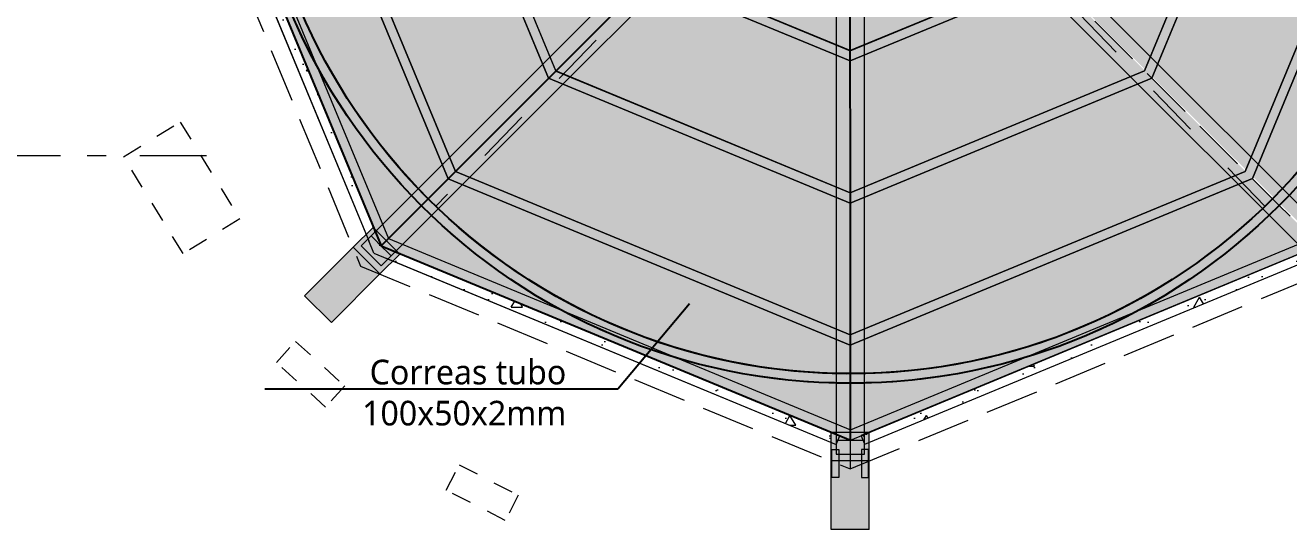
# Model space of a CAD drawing. Header units: metres. Extents: x 27 to 147, y -173 to 8.
# Drawn here: x 41.57 to 48.23, y -105.31 to -102.65 of the extents above; entities that cross this region are included whole.
import ezdxf
from ezdxf import colors
from ezdxf.entities.mleader import LeaderData, LeaderLine
from ezdxf.math import Vec2, Vec3

# ---------------------------------------------------------------- set-up
doc = ezdxf.new("R2010")
doc.units = ezdxf.units.M
doc.set_wipeout_variables(frame=1)
for name, pattern in [('Dashed', [0.564444446563721, 0.28222222328186, -0.282222223281861]), ('Dot & Dashed', [0.670277762413025, 0.352777767181396, -0.176388883590699, 0, -0.14111111164093]), ('Hidden Line', [0.158749999999965, 0.10583333333331, -0.052916666666655]), ('Línea Oculta', [0.39122222328185996, 0.28222222328186, -0.109]), ('Wipeout_Contour', [1, 0, -1])]:
    doc.linetypes.add(name, pattern=pattern)
for name, color, linetype, lineweight in [('ARQ _ Elementos 2D_Pluma_Nº__1', 7, 'Continuous', 5), ('Drawing & Figure_Pen_No__122', 9, 'Continuous', 13), ('Estructura – Carga_Pen_No__1', 7, 'Continuous', 13), ('letras sr', 7, 'Continuous', 5), ('MOD _ Estructura Compleja_Pluma_Nº__20', 7, 'Continuous', 5), ('MOD _ Forma_Pluma_Nº__2', 8, 'Continuous', 5), ('MOD _ Forma_Pluma_Nº__20', 7, 'Continuous', 5), ('Structural - Bearing_Pluma_Nº__2', 8, 'Continuous', 5)]:
    doc.layers.add(name, color=color, linetype=linetype, lineweight=lineweight)
for name, color, linetype, lineweight, true_color in [('INT _ Mobiliario_Pluma_Nº__90', 7, 'Continuous', 0, 0xc5ff15), ('Structural - Bearing_Pen_No__167', 7, 'Continuous', 13, 0x6a6a6a), ('Structural - Bearing_Pen_No__87', 7, 'Continuous', 20, 0x6a6a6a), ('Structural - Bearing_Pluma_Nº__123', 7, 'Continuous', 0, 0x008020), ('Structural - Bearing_Pluma_Nº__167', 7, 'Continuous', 0, 0x009fd5), ('Structural - Bearing_Pluma_Nº__27', 7, 'Continuous', 0, 0x6a6a6a)]:
    doc.layers.add(name, color=color, linetype=linetype, lineweight=lineweight, true_color=true_color)
doc.layers.add('Structural - Bearing', color=7, linetype='Continuous')
doc.styles.add('Generales', font='trebuc.ttf', dxfattribs={"height": 0.1})
pattern_1 = [(0, (-157.1083220948693, -142.79772294349), (0, 0.6235383155021312), [0.0600000023842, -0.300000011921]), (0, (-156.9283220877167, -142.4859537984872), (0, 0.6235383155021312), [0.0600000023842, -0.300000011921]), (60.00000000000014, (-157.1083220948693, -142.79772294349), (-0.5400000214578027, 0.3117691577510643), [0.0600000023842, -0.3000000119210001]), (60.00000000000014, (-156.7483220805641, -142.79772294349), (-0.5400000214578027, 0.3117691577510643), [0.0600000023842, -0.3000000119210001]), (120.0000000000003, (-157.0483220924851, -142.79772294349), (0.5400000214578003, 0.3117691577510681), [0.06000000238419995, -0.3000000119209996]), (120.0000000000003, (-156.6883220781799, -142.79772294349), (0.5400000214578003, 0.3117691577510681), [0.06000000238419995, -0.3000000119209996]), (0, (-157.1083220948693, -142.7377229411057), (0, 0.1200000047684), [0, -0.1200000047684, 0, -0.1800000071526]), (44.99999999999999, (-157.0483220924851, -142.7377229411057), (-0.08485281711415364, 0.08485281711415371), [0, -0.0900000035763, 0, -0.1500000059605])]

msp = doc.modelspace()

# ---------------------------------------------------------------- hatches: boundary and pattern name
at = {"transparency": 33554610}
h = msp.add_hatch(color=256, dxfattribs=at)
h.set_gradient(color1=(16, 86, 137), color2=(199, 200, 202), rotation=111.00000000000001, tint=1, name='INVSPHERICAL')
h.paths.add_polyline_path([(42.41952656784434, -101.3403598941321), (43.44528548575183, -103.8149717715728), (45.91952448844253, -101.3394686586289)])
h = msp.add_hatch(color=256, dxfattribs=at)
h.set_gradient(color1=(16, 86, 137), color2=(199, 200, 202), rotation=111.00000000000001, tint=1, name='INVSPHERICAL')
h.paths.add_polyline_path([(43.44528530931756, -103.8149718993168), (45.92042097261557, -104.8394652055795), (45.91952461416977, -101.3394689911284)])
h = msp.add_hatch(color=256, dxfattribs=at)
h.set_gradient(color1=(16, 86, 137), color2=(199, 200, 202), rotation=111.00000000000001, tint=1, name='INVSPHERICAL')
h.paths.add_polyline_path([(49.41950631734394, -101.328040377011), (48.40183093382833, -103.8068839967543), (45.91953066921356, -101.3394643524855)])
h = msp.add_hatch(color=256, dxfattribs=at)
h.set_gradient(color1=(16, 86, 137), color2=(199, 200, 202), rotation=111.00000000000001, tint=1, name='INVSPHERICAL')
h.paths.add_polyline_path([(48.39623388578908, -103.8128149617447), (45.92118604803962, -104.8396874359144), (45.91961922522463, -101.3396914573887)])
at = {"layer": 'MOD _ Forma_Pluma_Nº__2', "linetype": 'Continuous', "lineweight": 0, "true_color": 0x1f1f1f}
msp.add_hatch(color=250, dxfattribs=at).paths.add_polyline_path([(45.81952649645378, -105.3108881145071), (46.01952649645383, -105.3108881145071), (46.01952649645383, -104.9486591806081), (45.81952649645378, -104.9486591806081)])
at = {"layer": 'Structural - Bearing', "linetype": 'Continuous', "lineweight": 0, "true_color": 0x7f7f7f}
msp.add_hatch(color=8, dxfattribs=at).paths.add_polyline_path([(47.94950851755632, -98.86576923773707, 7239.501851656621), (47.9508749846548, -98.86689122946247), (47.91913516452697, -98.90552520179578, -7239.501851656621), (47.91779004847691, -98.90442074119109)])
at = {"layer": 'Structural - Bearing_Pluma_Nº__123', "linetype": 'Continuous', "lineweight": 0, "true_color": 0x006018}
h = msp.add_hatch(color=108, dxfattribs=at)
h.paths.add_polyline_path([(43.44465276346013, -98.86459163742713), (42.41952655418242, -101.3403598611731), (43.44528549714951, -103.8149717239431), (45.92042098720614, -104.8394651995315), (48.39503274566797, -103.8137063608726), (49.41952632556453, -101.338570870816), (48.39440022059502, -98.86459174173535), (45.91863189254078, -97.83946553245765)])
h.paths.add_polyline_path([(45.91863883712752, -97.89358512210782), (48.35613678423552, -98.90286495993232), (49.36540814892148, -101.3385812114829), (48.35675457724002, -103.7754477991895), (45.92040712466061, -104.7853455915678), (43.48354407829552, -103.7766935749363), (42.47364759633773, -101.3403494990372), (43.48292596113517, -98.90285509433006)], flags=0)
h = msp.add_hatch(color=108, dxfattribs=at)
h.paths.add_polyline_path([(42.92117572878859, -101.3374874101574), (43.80039770861836, -103.4593499378736), (45.92117572878859, -104.3374874101574), (48.04303825650478, -103.4582654303277), (48.92117572878859, -101.3374874101574), (48.04249609213885, -99.21616704680717), (45.92117572878859, -98.33748741015744), (43.79985536543833, -99.21616704680717)])
h.paths.add_polyline_path([(48.86705755129807, -101.3374908685766), (48.0047650204689, -103.4200019811383), (45.92116881176738, -104.2833678005849), (43.83866115780761, -103.4210767018378), (42.97529677140309, -101.3374839515553), (43.83812372846545, -99.2544354098343), (45.92117572878859, -98.39160702017206), (48.00422772911175, -99.25443540983433)], flags=0)
h = msp.add_hatch(color=108, dxfattribs=at)
h.paths.add_polyline_path([(44.32853625314336, -99.74892237537215), (43.66952652565609, -101.3399126478848), (44.32894301052843, -102.931309543672), (45.91952652565609, -103.5899126478848), (47.51092342144326, -102.9304961630125), (48.16952652565609, -101.3399126478848), (47.51051679816882, -99.74892237537215), (45.91952652565609, -99.08991264788484)])
h.paths.add_polyline_path([(48.11540834816557, -101.3399161063039), (47.47265018591721, -102.8922327131577), (45.91951960863488, -103.5357930383123), (44.36720646038324, -102.8930363081459), (43.72364756827064, -101.3399091892827), (44.36680461122287, -99.78719073345161), (45.91952652565609, -99.14403225789944), (47.47224844008931, -99.7871907334516)], flags=0)
h = msp.add_hatch(color=108, dxfattribs=at)
h.paths.add_polyline_path([(44.85886634398101, -100.2790288777073), (44.41952652565609, -101.3396890593825), (44.859137515571, -102.4006203232406), (45.91952652565609, -102.8396890593825), (46.98045778951424, -102.4000780694676), (47.41952652565609, -101.3396890593825), (46.98018670733128, -100.2790288777073), (45.91952652565609, -99.83968905938248)])
h.paths.add_polyline_path([(47.36540834816557, -101.3396925178015), (46.94218455449796, -102.3618146189473), (45.91951960863488, -102.7855694498099), (44.89740096609128, -102.3623470882244), (44.47364756827059, -101.3396856007802), (44.8971346971127, -100.3172972308392), (45.91952652565609, -99.8938086693971), (46.94191835419942, -100.3172972308392)], flags=0)

# ---------------------------------------------------------------- linework, layer by layer
at = {"color": 6}
for centre, radius in [((45.91952649645358, -101.3394654587798), 3.199993538297323), ((45.92042153155327, -101.3394652300298), 3.149378396329954)]:
    msp.add_circle(centre, radius, dxfattribs=at)
at = {"layer": 'ARQ _ Elementos 2D_Pluma_Nº__1', "color": 7, "linetype": 'Continuous', "lineweight": 5}
for points in [[(43.66952652565609, -101.3394654387652), (44.32853626798637, -99.74847518109543), (45.91952652565609, -99.08946543876516), (47.51051678332581, -99.74847518109543), (48.16952652565609, -101.3394654387652), (47.51092341991372, -102.9300489558893), (45.91952652565609, -103.5894654387652), (44.32894300853192, -102.9308623330228)], [(43.72364756827064, -101.3394619801629), (44.36680461122281, -99.78674352433192), (45.91952652565609, -99.14358504877976), (47.47224844008931, -99.78674352433192), (48.11540834816557, -101.3394688971842), (47.47265018591721, -102.891785504038), (45.91951960863488, -103.5353458291926), (44.36720646038324, -102.8925890990262)], [(44.41952652565609, -101.3394654387652), (44.85886635387626, -100.2788052669853), (45.91952652565609, -99.83946543876516), (46.98018669743592, -100.2788052669853), (47.41952652565609, -101.3394654387652), (46.98045778849453, -102.3998544501813), (45.91952652565609, -102.8394654387652), (44.85913751423995, -102.4003967016036)], [(44.47364756827064, -101.3394619801629), (44.8971346971127, -100.3170736102219), (45.91952652565609, -99.89358504877977), (46.94191835419942, -100.3170736102219), (47.36540834816557, -101.3394688971842), (46.94218455449796, -102.36159099833), (45.91951960863488, -102.7853458291926), (44.89740096609133, -102.362123467607)]]:
    msp.add_lwpolyline(points, close=True, dxfattribs=at)
at = {"layer": 'Drawing & Figure_Pen_No__122', "color": 9, "linetype": 'Dot & Dashed', "lineweight": 13}
msp.add_line((42.52507207199182, -103.3395961911324), (37.37542634273036, -103.3395961911324), dxfattribs=at)
at = {"layer": 'Estructura – Carga_Pen_No__1', "color": 7, "linetype": 'Dashed', "lineweight": 13}
for points in [[(48.10673379185696, -103.606327858111), (43.73312479262162, -99.07184418740857)], [(48.10673379185696, -103.606327858111), (43.73312479262162, -99.07184418740857)], [(48.10673379476196, -99.07286494466551), (43.73312479552791, -103.6073486153666)], [(48.10673379476196, -99.07286494466551), (43.73312479552791, -103.6073486153666)]]:
    msp.add_lwpolyline(points, dxfattribs=at)
at = {"layer": 'MOD _ Estructura Compleja_Pluma_Nº__20', "color": 7, "linetype": 'Línea Oculta', "lineweight": 5, "flags": 128}
msp.add_lwpolyline([(45.91952649645381, -97.68710525600058), (45.91952649645381, -98.1467618574457), (45.91952649645381, -98.65191430030639), (45.91952649645381, -99.2014645147262), (45.91952649645381, -99.78638890137749), (45.91952649645381, -100.3970830180026), (45.91952649645381, -101.02351928409), (45.91952649645381, -101.3394654587797), (45.91952649645381, -101.6554116334694), (45.91952649645381, -102.2818478995568), (45.91952649645381, -102.8925420161819), (45.91952649645381, -103.4774664028332), (45.91952649645381, -104.027016617253), (45.91952649645381, -104.5321690601137), (45.91952649645381, -104.9918256615588)], dxfattribs=at)
at = {"layer": 'MOD _ Forma_Pluma_Nº__20', "color": 7, "linetype": 'Continuous', "lineweight": 5, "flags": 128}
for points in [[(43.04199617268787, -104.0784465003774), (43.18348982848865, -104.2197955200703)], [(45.81952649645378, -105.3108881145071), (45.81952649645378, -104.9486591806081)], [(46.01952649645383, -104.9486591806081), (45.81952649645378, -104.9486591806081)], [(46.01952649645383, -105.3108881145071), (46.01952649645383, -104.9486591806081)], [(46.01952649645383, -105.3108881145071), (45.81952649645378, -105.3108881145071)]]:
    msp.add_lwpolyline(points, dxfattribs=at)
at = {"layer": 'Structural - Bearing_Pen_No__167', "color": 251, "linetype": 'Continuous', "lineweight": 13, "true_color": 0x6a6a6a}
for points in [[(51.81196546571025, -107.3711592722996), (51.81196546571025, -95.30803342829785), (45.86391877261511, -95.30803342829785, 0.9905383628707543), (45.86391877261511, -107.3711592722996)], [(48.14145337655528, -99.03688508029533, 0.4038400991344999), (43.69711341139043, -99.03711042002395, 0.4246636787430757), (43.69734690700908, -103.6423077196779, 0.4038095529444671), (48.14144497626656, -103.6423158256965, 0.4246946787083997)], [(49.0694001417822, -101.3395963999866, 0.9999999999999999), (42.76940014178219, -101.3395963999866, 0.9999999999999999)], [(49.0694001417822, -101.3395963999866, 0.9999999999999999), (42.76940014178219, -101.3395963999866, 0.9999999999999999)], [(49.0694001417822, -101.3395963999866, 0.9999999999999999), (42.76940014178216, -101.3395963999866, 0.9999999999999999)]]:
    msp.add_lwpolyline(points, format="xyb", close=True, dxfattribs=at)
at = {"layer": 'Structural - Bearing_Pen_No__167', "color": 251, "linetype": 'Hidden Line', "lineweight": 13, "true_color": 0x6a6a6a}
for points in [[(42.38565395411029, -103.161787546178), (42.6996300727001, -103.6730790451835), (42.40137669828022, -103.8562317810275), (42.08740057969042, -103.3449402820221)], [(42.99384396511454, -104.3192416089034), (43.25329956143434, -104.5541517907567), (43.15262376921151, -104.6653470463223), (42.89316817289171, -104.430436864469)], [(43.85755217567569, -104.9700763820117), (44.16859482283308, -105.1305521485602), (44.09981949431232, -105.2638561401991), (43.78877684715491, -105.1033803736506)]]:
    msp.add_lwpolyline(points, close=True, dxfattribs=at)
at = {"layer": 'Structural - Bearing_Pen_No__167', "color": 251, "linetype": 'Continuous', "lineweight": 13, "true_color": 0x6a6a6a}
for points in [[(45.82216730909007, -105.0367081413689), (45.82216730909007, -104.8887011325452), (45.85926239511533, -104.8887011325452), (45.85926239511533, -105.0367081413689)], [(46.0157827156365, -105.0367081413689), (46.0157827156365, -104.8887011325452), (45.97868762961124, -104.8887011325452), (45.97868762961124, -105.0367081413689)]]:
    msp.add_lwpolyline(points, close=True, dxfattribs=at)
at = {"layer": 'Structural - Bearing_Pen_No__87', "color": 251, "linetype": 'Continuous', "lineweight": 20, "true_color": 0x6a6a6a}
for radius, start, end in [(3.199999999999994, 46.02124174343839, 226.0212417434384), (3.149999999999998, 46.02124174343839, 226.0212417434384), (3.199999999999995, 226.0212417434384, 46.02124174343839), (3.149999999999998, 226.0212417434384, 46.02124174343839)]:
    msp.add_arc((45.91952649645358, -101.3394654587798), radius, start, end, dxfattribs=at)
at = {"layer": 'Structural - Bearing_Pluma_Nº__167', "color": 142, "linetype": 'Continuous', "lineweight": 0, "true_color": 0x009fd5, "flags": 128}
for points in [[(43.44465276346013, -98.86459163742713), (42.41952655418242, -101.3403598611731), (43.44528549714951, -103.8149717239431), (45.92042098720614, -104.8394651995315), (48.39503274566797, -103.8137063608726), (49.41952632556453, -101.338570870816), (48.39440022059502, -98.86459174173535), (45.91863189254078, -97.83946553245765)], [(45.91863883712752, -97.89358512210782), (43.48292596113517, -98.90285509433006), (42.47364759633773, -101.3403494990372), (43.48354407829552, -103.7766935749363), (45.92040712466061, -104.7853455915678), (48.35675457724002, -103.7754477991895), (49.36540814892148, -101.3385812114829), (48.35613678423552, -98.90286495993232)], [(42.91952652565609, -101.3394654387651), (43.79874850548585, -103.4613279664813), (45.91952652565609, -104.3394654387651), (48.04138905337228, -103.4602434589354), (48.91952652565609, -101.3394654387651), (48.04084688900635, -99.21814507541488), (45.91952652565609, -98.33946543876515), (43.79820616230582, -99.21814507541488)], [(48.86540834816557, -101.3394688971843), (48.00257852597925, -99.25641343844204), (45.91952652565609, -98.39358504877977), (43.83647452533295, -99.25641343844201), (42.97364756827059, -101.339461980163), (43.83701195467511, -103.4230547304455), (45.91951960863488, -104.2853458291926), (48.0031158173364, -103.421980009746)], [(44.32853625314336, -99.74892237537215), (43.66952652565609, -101.3399126478848), (44.32894301052843, -102.931309543672), (45.91952652565609, -103.5899126478848), (47.51092342144326, -102.9304961630125), (48.16952652565609, -101.3399126478848), (47.51051679816882, -99.74892237537215), (45.91952652565609, -99.08991264788484)], [(48.11540834816557, -101.3399161063039), (47.47224844008931, -99.7871907334516), (45.91952652565609, -99.14403225789944), (44.36680461122287, -99.78719073345161), (43.72364756827064, -101.3399091892827), (44.36720646038324, -102.8930363081459), (45.91951960863488, -103.5357930383123), (47.47265018591721, -102.8922327131577)], [(44.85886634398101, -100.2790288777073), (44.41952652565609, -101.3396890593825), (44.859137515571, -102.4006203232406), (45.91952652565609, -102.8396890593825), (46.98045778951424, -102.4000780694676), (47.41952652565609, -101.3396890593825), (46.98018670733128, -100.2790288777073), (45.91952652565609, -99.83968905938248)], [(47.36540834816557, -101.3396925178015), (46.94191835419942, -100.3172972308392), (45.91952652565609, -99.8938086693971), (44.8971346971127, -100.3172972308392), (44.47364756827059, -101.3396856007802), (44.89740096609128, -102.3623470882244), (45.91951960863488, -102.7855694498099), (46.94218455449796, -102.3618146189473)]]:
    msp.add_lwpolyline(points, close=True, dxfattribs=at)
msp.add_lwpolyline([(49.06940014178243, -101.3395963999864, 0.9999999999999999), (42.76940014178228, -101.3395963999864, 0.9999999999999999)], format="xyb", close=True, dxfattribs=at)
at = {"layer": 'Structural - Bearing_Pluma_Nº__27', "color": 251, "linetype": 'Continuous', "lineweight": 0, "true_color": 0x6a6a6a}
for centre, radius, start, end in [((45.91952649646017, -101.3394654588269), 3.200000000032466, 50.62677164413518, 50.59511433935215), ((45.91952649645921, -101.3394654588263), 3.150000000032581, 50.62677164411757, 50.5951143393339)]:
    msp.add_arc(centre, radius, start, end, dxfattribs=at)

# ---------------------------------------------------------------- next in the draw order: wipeouts: each hides what was drawn before it
at = {"color": 254, "linetype": 'Wipeout_Contour', "lineweight": 0, "ltscale": 612.9189479181566}
msp.add_wipeout([(43.37995045508995, -103.78792859421432), (43.4070269588042, -103.8532498233115), (43.44528551860605, -103.81497169866216)], dxfattribs=at).dxf.layer = 'Structural - Bearing'
at = {"color": 254, "linetype": 'Wipeout_Contour', "lineweight": 0, "ltscale": 831.5243429611137}
msp.add_wipeout([(48.39503270023139, -103.81370636007566), (45.977187243356475, -104.81593483394326), (45.996333221263775, -104.86212391847602), (48.36798959304975, -103.87904142274624)], dxfattribs=at).dxf.layer = 'Structural - Bearing'

# ---------------------------------------------------------------- next in the draw order: hatches: boundary and pattern name
at = {"layer": 'Structural - Bearing_Pluma_Nº__2', "linetype": 'Continuous', "lineweight": 5}
h = msp.add_hatch(dxfattribs=at)
h.set_pattern_fill('HORMIGÓN_ARMADO', color=8, style=0, pattern_type=2)
h.set_pattern_definition(pattern_1)
h.paths.add_polyline_path([(48.39503270023143, -103.8137063600757), (45.97718724335649, -104.8159348339433), (45.99633322126382, -104.862123918476), (48.36798959304982, -103.8790414227463)])

# ---------------------------------------------------------------- next in the draw order: linework, layer by layer
at = {"layer": 'INT _ Mobiliario_Pluma_Nº__90', "color": 60, "linetype": 'Continuous', "lineweight": 0, "true_color": 0xc5ff15, "flags": 128}
msp.add_lwpolyline([(45.99485673217369, -101.5205265885832), (48.39421210090548, -103.9195731257219), (48.50027129131248, -103.8135002822123), (46.10088117068661, -101.4144189976526)], dxfattribs=at)
at = {"layer": 'MOD _ Estructura Compleja_Pluma_Nº__20', "color": 7, "linetype": 'Línea Oculta', "lineweight": 5, "flags": 128}
msp.add_lwpolyline([(45.91952649645381, -104.9918256615588), (48.50213516317486, -103.9220741255007)], dxfattribs=at)
at = {"layer": 'MOD _ Forma_Pluma_Nº__20', "color": 7, "linetype": 'Continuous', "lineweight": 5, "flags": 128}
msp.add_lwpolyline([(46.01952649645383, -104.9486591806081), (46.01952649645383, -104.8005615703352)], dxfattribs=at)
at = {"layer": 'Structural - Bearing_Pluma_Nº__27', "color": 251, "linetype": 'Continuous', "lineweight": 0, "true_color": 0x6a6a6a, "flags": 128}
for points in [[(48.39503270023143, -103.8137063600757), (45.97718724335649, -104.8159348339433)], [(45.99633322126382, -104.862123918476), (48.36798959304982, -103.8790414227463)], [(45.99633322126382, -104.862123918476), (45.97718724335649, -104.8159348339433)]]:
    msp.add_lwpolyline(points, dxfattribs=at)

# ---------------------------------------------------------------- next in the draw order: wipeouts: each hides what was drawn before it
at = {"color": 254, "linetype": 'Wipeout_Contour', "lineweight": 0, "ltscale": 612.7912354175864}
msp.add_wipeout([(43.407026958916596, -103.85324982302913), (43.47236202243261, -103.8802929284505), (43.445285518718414, -103.8149716993534)], dxfattribs=at).dxf.layer = 'Structural - Bearing'

# ---------------------------------------------------------------- next in the draw order: linework, layer by layer
at = {"layer": 'Structural - Bearing_Pluma_Nº__27', "color": 251, "linetype": 'Continuous', "lineweight": 0, "true_color": 0x6a6a6a, "flags": 128}
msp.add_lwpolyline([(43.40702695891661, -103.8532498233115), (43.37995045509, -103.7879285939849)], dxfattribs=at)

# ---------------------------------------------------------------- next in the draw order: wipeouts: each hides what was drawn before it
at = {"color": 254, "linetype": 'Wipeout_Contour', "lineweight": 0, "ltscale": 821.5887637708064}
msp.add_wipeout([(43.44528551860599, -103.81497168773645), (43.472362011382494, -103.88029292918264), (45.846107580200986, -104.8628197302356), (45.86522995453583, -104.81662086312424)], dxfattribs=at).dxf.layer = 'Structural - Bearing'

# ---------------------------------------------------------------- next in the draw order: hatches: boundary and pattern name
at = {"layer": 'MOD _ Forma_Pluma_Nº__2', "linetype": 'Continuous', "lineweight": 0, "true_color": 0x1f1f1f}
msp.add_hatch(color=250, dxfattribs=at).paths.add_polyline_path([(45.81952649645378, -104.9486591806081), (46.01952649645383, -104.9486591806081), (46.01952649645383, -104.8005615703352), (45.81952649645378, -104.8005615703352)])
at = {"layer": 'Structural - Bearing_Pluma_Nº__2', "linetype": 'Continuous', "lineweight": 5}
h = msp.add_hatch(dxfattribs=at)
h.set_pattern_fill('HORMIGÓN_ARMADO', color=8, style=0, pattern_type=2)
h.set_pattern_definition(pattern_1)
h.paths.add_polyline_path([(43.44528551860599, -103.8149716877365), (43.47236201138249, -103.8802929291827), (45.84610758020099, -104.8628197302356), (45.8652299545358, -104.8166208631243)])

# ---------------------------------------------------------------- next in the draw order: linework, layer by layer
at = {"layer": 'INT _ Mobiliario_Pluma_Nº__90', "color": 60, "linetype": 'Continuous', "lineweight": 0, "true_color": 0xc5ff15}
msp.add_line((45.84507279143835, -104.8394700819493), (45.99507279112051, -104.8394603171137), dxfattribs=at)
at = {"layer": 'INT _ Mobiliario_Pluma_Nº__90', "color": 60, "linetype": 'Continuous', "lineweight": 0, "true_color": 0xc5ff15, "flags": 128}
msp.add_lwpolyline([(45.84485673458342, -101.5205684883772), (45.84507761193387, -104.9135188797563), (45.99507761161609, -104.9135091149207), (45.99485673217369, -101.5205265885832)], dxfattribs=at)
at = {"layer": 'MOD _ Estructura Compleja_Pluma_Nº__20', "color": 7, "linetype": 'Línea Oculta', "lineweight": 5, "flags": 128}
msp.add_lwpolyline([(43.33691782973283, -103.9220741255007), (45.91952649645381, -104.9918256615588)], dxfattribs=at)
at = {"layer": 'MOD _ Forma_Pluma_Nº__20', "color": 7, "linetype": 'Continuous', "lineweight": 5, "flags": 128}
for points in [[(43.43949335204373, -103.9635300395994), (43.54416061219839, -103.8587556781351)], [(43.18348982848865, -104.2197955200703), (43.43949335204373, -103.9635300395994)], [(46.01952649645383, -104.8005615703352), (45.81952649645378, -104.8005615703352)], [(45.81952649645378, -104.9486591806081), (45.81952649645378, -104.8005615703352)]]:
    msp.add_lwpolyline(points, dxfattribs=at)
at = {"layer": 'Structural - Bearing_Pluma_Nº__27', "color": 251, "linetype": 'Continuous', "lineweight": 0, "true_color": 0x6a6a6a, "flags": 128}
for points in [[(45.8652299545358, -104.8166208640523), (43.44528551860599, -103.8149716991239)], [(43.40702695891664, -103.8532498233115), (45.84610759162282, -104.8628197302356)], [(45.84610759162282, -104.8628197302356), (45.8652299545358, -104.8166208640523)]]:
    msp.add_lwpolyline(points, dxfattribs=at)

# ---------------------------------------------------------------- next in the draw order: leaders
at = {"layer": 'letras sr'}
ml = msp.add_multileader_mtext('Standard', dxfattribs=at)
ml.set_content('Correas tubo 100x50x2mm', color=256, style='Generales')
ml.set_leader_properties()
ml.build(insert=Vec2(0, 0))
ml.multileader.update_dxf_attribs({"text_right_attachment_type": 6, "dogleg_length": 0.1826173701318089, "arrow_head_size": 0.18})
ctx = ml.context
ctx.base_point, ctx.char_height, ctx.arrow_head_size, ctx.landing_gap_size, ctx.plane_origin = Vec3(43.31831788304476, -104.4817105389822), 0.13, 0.18, 0.09, Vec3(44.06717661536137, -103.7487046995314)
ctx.right_attachment, ctx.text_align_type = 6, 2
notes = []
notes.append((ctx, [(1, (1, 1, 0), (44.69476016900148, -104.5718351181068), (-1, 0), 0.1826173701318089, [(1, [(45.18745865412494, -103.9822258653288)], 0, [])])]))
ctx.mtext.insert, ctx.mtext.width, ctx.mtext.defined_height, ctx.mtext.alignment, ctx.mtext.flow_direction = Vec3(44.42214279886968, -104.4158351181068), 1.573814825526287, 0.5193678626650581, 3, 5
for ctx, leaders in notes:
    for number, flags, end, landing, length, lines in leaders:
        leader = LeaderData()
        leader.index, (leader.has_last_leader_line, leader.has_dogleg_vector, leader.attachment_direction) = number, flags
        leader.last_leader_point, leader.dogleg_vector, leader.dogleg_length = Vec3(end), Vec3(landing), length
        for number, points, colour, breaks in lines:
            line = LeaderLine()
            line.index, line.vertices, line.color, line.breaks = number, Vec3.list(points), colors.encode_raw_color(colour), breaks
            leader.lines.append(line)
        ctx.leaders.append(leader)

# ---------------------------------------------------------------- next in the draw order: wipeouts: each hides what was drawn before it
at = {"color": 254, "linetype": 'Wipeout_Contour', "lineweight": 0, "ltscale": 816.128013953482}
msp.add_wipeout([(43.44528551860603, -103.8149716991239), (42.4195265541824, -101.34035987412851), (42.39247855468369, -101.4056831285806), (43.379950455089954, -103.78792859398487)], dxfattribs=at).dxf.layer = 'Structural - Bearing'

# ---------------------------------------------------------------- next in the draw order: hatches: boundary and pattern name
at = {"layer": 'MOD _ Forma_Pluma_Nº__2', "linetype": 'Continuous', "lineweight": 0, "true_color": 0x1f1f1f}
for points in [[(43.43949335204373, -103.9635300395994), (43.54416061219839, -103.8587556781351), (43.4026669563976, -103.7174066584422), (43.29799969624295, -103.8221810199065)], [(43.18348982848865, -104.2197955200703), (43.43949335204373, -103.9635300395994), (43.29799969624295, -103.8221810199065), (43.04199617268787, -104.0784465003774)]]:
    msp.add_hatch(color=250, dxfattribs=at).paths.add_polyline_path(points)
at = {"layer": 'Structural - Bearing_Pluma_Nº__2', "linetype": 'Continuous', "lineweight": 5}
h = msp.add_hatch(dxfattribs=at)
h.set_pattern_fill('HORMIGÓN_ARMADO', color=8, style=0, pattern_type=2)
h.set_pattern_definition(pattern_1)
h.paths.add_polyline_path([(43.44528551860602, -103.8149716991239), (42.41952655418239, -101.3403598741285), (42.39247855468368, -101.4056831285806), (43.37995045508995, -103.7879285939848)])

# ---------------------------------------------------------------- next in the draw order: linework, layer by layer
for points in [[(42.41952656784434, -101.3403598941321), (43.44528548575183, -103.8149717715728), (45.91952448844253, -101.3394686586289)], [(43.44528530931756, -103.8149718993168), (45.92042097261557, -104.8394652055795), (45.91952461416977, -101.3394689911284)]]:
    msp.add_lwpolyline(points, close=True)
at = {"layer": 'ARQ _ Elementos 2D_Pluma_Nº__1', "color": 7, "linetype": 'Continuous', "lineweight": 5}
for points in [[(43.44528551860605, -103.8149716991239), (45.92042095800385, -104.8394651995315), (48.39503270023143, -103.8137063600757), (49.41952632556453, -101.3385708378461), (48.39440023723861, -98.86459172718263), (45.91863192174306, -97.83946551244306), (43.44465272830171, -98.86459164141077), (42.41952655418239, -101.3403598741285)], [(43.48354407829549, -103.7766935749363), (45.92040712466061, -104.7853455915678), (48.35675457724002, -103.7754477991895), (49.36540814892154, -101.3385812114828), (48.35613678423558, -98.90286495993236), (45.91863883712752, -97.89358512210784), (43.48292596113517, -98.90285509433005), (42.47364759633773, -101.3403494990373)], [(42.91952652565609, -101.3394654387652), (43.79820618209646, -99.21814509520551), (45.91952652565609, -98.33946543876516), (48.04084686921575, -99.21814509520551), (48.91952652565609, -101.3394654387652), (48.04138905133296, -103.4602434615974), (45.91952652565609, -104.3394654387652), (43.79874850282385, -103.461327964442)], [(42.97364756827061, -101.339461980163), (43.83647452533298, -99.25641343844201), (45.91952652565609, -98.39358504877978), (48.00257852597925, -99.25641343844204), (48.86540834816557, -101.3394688971843), (48.0031158173364, -103.4219800097461), (45.91951960863488, -104.2853458291926), (43.83701195467514, -103.4230547304455)]]:
    msp.add_lwpolyline(points, close=True, dxfattribs=at)
at = {"layer": 'INT _ Mobiliario_Pluma_Nº__90', "color": 60, "linetype": 'Continuous', "lineweight": 0, "true_color": 0xc5ff15}
msp.add_line((43.49848792418265, -103.8678352478388), (43.39240161723847, -103.7617895243091), dxfattribs=at)
at = {"layer": 'INT _ Mobiliario_Pluma_Nº__90', "color": 60, "linetype": 'Continuous', "lineweight": 0, "true_color": 0xc5ff15, "flags": 128}
msp.add_lwpolyline([(45.73878164334271, -101.4145115448518), (43.34005122819453, -103.8141599477067), (43.44613753513871, -103.9202056712365), (45.84485673458348, -101.5205684883772)], dxfattribs=at)
at = {"layer": 'MOD _ Estructura Compleja_Pluma_Nº__20', "color": 7, "linetype": 'Línea Oculta', "lineweight": 5, "flags": 128}
for points in [[(43.33691782973283, -98.75685679205871), (43.66194412963184, -99.08188309195772), (44.01914084751157, -99.43907980983745), (44.40773153073038, -99.82767049305623), (44.82133553101286, -100.2412744933387), (45.25316148210921, -100.6731004444351), (45.69611881384079, -101.1160577761667), (45.91952649645381, -101.3394654587797), (46.14293417906688, -101.5628731413927), (46.58589151079851, -102.0058304731243), (47.01771746189475, -102.4376564242207), (47.43132146217734, -102.8512604245032), (47.8199121453961, -103.2398511077219), (48.17710886327583, -103.5970478256017), (48.50213516317486, -103.9220741255007)], [(42.2671662936747, -101.3394654587797), (43.33691782973283, -103.9220741255007)], [(45.91952649645381, -101.3394654587798), (43.44528548940379, -103.8149717191385)]]:
    msp.add_lwpolyline(points, dxfattribs=at)
at = {"layer": 'MOD _ Forma_Pluma_Nº__20', "color": 7, "linetype": 'Continuous', "lineweight": 5, "flags": 128}
for points in [[(43.29799969624295, -103.8221810199065), (43.4026669563976, -103.7174066584422)], [(43.4026669563976, -103.7174066584422), (43.54416061219839, -103.8587556781351)], [(43.04199617268787, -104.0784465003774), (43.29799969624295, -103.8221810199065)], [(43.29799969624295, -103.8221810199065), (43.43949335204373, -103.9635300395994)]]:
    msp.add_lwpolyline(points, dxfattribs=at)
at = {"layer": 'Structural - Bearing_Pluma_Nº__27', "color": 251, "linetype": 'Continuous', "lineweight": 0, "true_color": 0x6a6a6a, "flags": 128}
for points in [[(42.36540551202707, -101.3403702492197), (43.37995045509, -103.7879285939849)], [(43.44528551860605, -103.8149716991239), (42.41952655418239, -101.3403598741284)]]:
    msp.add_lwpolyline(points, dxfattribs=at)

doc.saveas('drawing.dxf')
